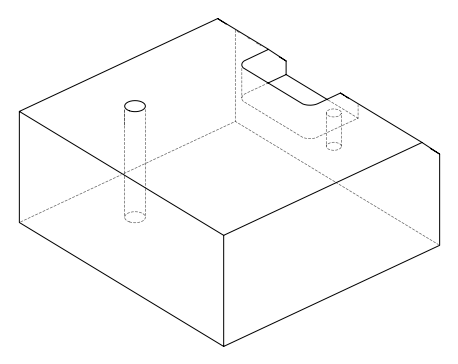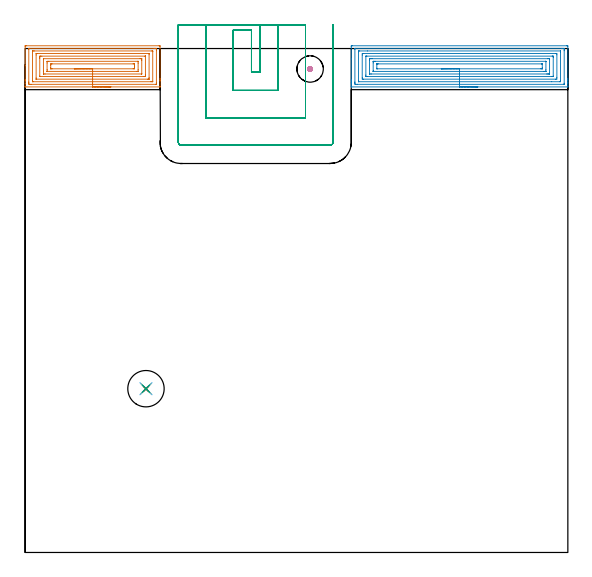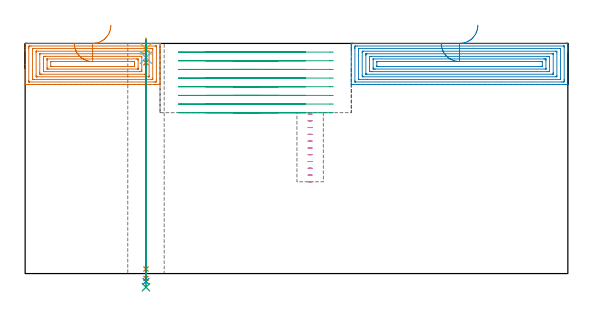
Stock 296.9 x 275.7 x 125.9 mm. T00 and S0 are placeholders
(PLAN: 9 operations, 7 tool changes, 27.7 min)
(1 AREA_MILL | FG_CHAMFER_SURFACE | UGT0205_001 | 5.15 min | 20767 mm3)
(2 AREA_MILL_1 | FG_CHAMFER_SURFACE_1 | UGT0205_001 | 8.01 min | 32105 mm3)
(3 MILL_SLOT | SLOT_PARTIAL_RECTANGULAR | UGT0201_094 | Follow Part, ap 5, ae 75% | 12.27 min | 243023 mm3)
(4 MILL_BLIND_HOLE_FROM_SOLID_MATERIAL | STEP1POCKET | NXT0201_011 | Spiral | 0.51 min | 6179 mm3)
(5 SPOT_DRILL | STEP1HOLE | NXT0321_9005460120000 | 0.05 min | 153 mm3)
(6 DRILL_BLIND_HOLE_INTO_CENTER | STEP1HOLE | NXT0301_023 | 0.04 min | 124 mm3)
(7 GUN_DRILL_THROUGH_HOLE | STEP1HOLE | UGT0307_001 | 0.56 min | 2310 mm3)
(8 SPADE_DRILL_TO_ENLARGE_THROUGH_HOLE | STEP1HOLE | UGT0306_003 | 0.53 min | 12795 mm3)
(9 DRILL_TO_ENLARGE_THROUGH_HOLE | STEP1HOLE | UGT0301_265 | 0.54 min | 23701 mm3)
(TOOL UGT0205_001 | Chamfer Mill 20 x 3 x 45 deg. | D20 FL50 Z2)
(TOOL UGT0201_094 | End mill 20 mm | D20 FL38 Z4)
(TOOL NXT0201_011 | ENDMILL 12mm [2P460-1200-NA 1630] | D12 FL38 Z6)
(TOOL NXT0321_9005460120000 | NC Spot Drill, 142deg, 12mm, Carbide, Uncoated | D12 PA142 FL30 Z2)
(TOOL NXT0301_023 | Carbide Drill 5.2mm [860.1-0520-016A1-MM 2214] | D5.2 PA140 FL28 Z2)
(TOOL UGT0307_001 | Gun Drill 5 mm | D5 PA130 FL24 Z1)
(TOOL UGT0306_003 | Spade Drill 12.5mm | D12.5 PA132 FL10 Z2)
(TOOL UGT0301_265 | Twist Drill 19.9 mm | D19.9 PA118 FL140 Z2)
(OP 1 AREA_MILL)
G17 G21 G94 G90
T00 M6
G54
G17 G0 G90 X46.9 Y254.7 S1061 M3
G43 Z135.9 H0
G94 G1 X46.862 Z135.028 F250.
X46.748 Z134.163
X46.559 Z133.312
X46.297 Z132.48
X45.963 Z131.674
X45.56 Z130.9
X45.091 Z130.164
X44.56 Z129.472
X43.971 Z128.829
X43.328 Z128.239
X42.636 Z127.708
X41.9 Z127.24
X41.126 Z126.837
X40.32 Z126.503
X39.488 Z126.241
X38.636 Z126.052
X37.772 Z125.938
X36.9 Z125.9
X0.087
X0.01 Y254.704 Z125.889
X0.006 Y254.723 Z125.87
X0. Y254.922 Z125.676
Y256.703 Z123.896
Y257.94 Z122.657
Y258.114 Z122.484
Y258.83 Z121.763
Y266.259 Z114.337
Y276.63 Z103.967
X0.002 Y277.159 Z103.437
X0.007 Y277.191 Z103.405
X0.53 Y277.2 Z103.4
X73.27
X73.592 Y277.196 Z103.401
X73.79 Y277.191 Z103.405
X73.8 Y276.988 Z103.609
Y259.362 Z121.232
Y258.83 Z121.763
Y258.114 Z122.484
Y257.94 Z122.657
Y254.923 Z125.676
Y254.699 Z125.893
X73.797 Y254.698 Z125.894
X73.714 Y254.7 Z125.9
X36.9
Y256.114 Z124.486
X3.191
X2.346 Y256.118 Z124.482
X2.304 Y256.121 Z124.479
X2.01 Y256.161 Z124.439
X2.003 Y256.462 Z124.138
X2.001 Y257.051 Z123.549
X2. Y257.356 Z123.244
X2.001 Y275.154 Z105.446
X2.008 Y275.74 Z104.86
X2.01 Y275.771 Z104.829
X2.121 Y275.779 Z104.821
X2.212 Y275.784 Z104.816
X2.258 Y275.786 Z104.814
X2.304
X70.609
X71.454 Y275.782 Z104.818
X71.496 Y275.779 Z104.821
X71.79 Y275.74 Z104.86
X71.797 Y275.438 Z105.162
X71.799 Y274.85 Z105.75
X71.8 Y274.544 Z106.056
X71.799 Y256.746 Z123.854
X71.792 Y256.161 Z124.439
X71.79 Y256.129 Z124.471
X71.68 Y256.121 Z124.479
X71.588 Y256.116 Z124.484
X71.542 Y256.115 Z124.485
X71.496 Y256.114 Z124.486
X36.9
Y257.528 Z123.072
X4.489 Y257.529 Z123.071
X4.078 Y257.531 Z123.069
X4.021 Y257.533 Z123.067
X4.012 Y257.534 Z123.066
X4.007 Y257.6 Z123.
X4.002 Y257.705 Z122.895
X4. Y258.019 Z122.581
X4.001 Y274.117 Z106.483
X4.006 Y274.274 Z106.326
X4.011 Y274.366 Z106.234
X4.028 Y274.368 Z106.232
X4.078 Y274.369 Z106.231
X4.555 Y274.371 Z106.229
X4.965 Y274.372 Z106.228
X69.311 Y274.371 Z106.229
X69.722 Y274.369 Z106.231
X69.779 Y274.367 Z106.233
X69.788 Y274.366 Z106.234
X69.793 Y274.3 Z106.3
X69.798 Y274.196 Z106.404
X69.8 Y274.038 Z106.562
Y273.96 Z106.64
X69.799 Y257.783 Z122.817
X69.794 Y257.626 Z122.974
X69.789 Y257.534 Z123.066
X69.772 Y257.532 Z123.068
X69.722 Y257.531 Z123.069
X69.245 Y257.529 Z123.071
X68.834 Y257.528 Z123.072
X36.9
Y258.943 Z121.657
X6.301
X6.137 Y258.944 Z121.656
X6.056 Y258.946 Z121.654
X6.018 Y258.949 Z121.651
X6.01 Y258.953 Z121.647
X6.008 Y258.968 Z121.632
X6. Y259.572 Z121.028
X6.001 Y272.18 Z108.42
X6.008 Y272.914 Z107.686
X6.021 Y272.951 Z107.649
X6.062 Y272.953 Z107.647
X6.158 Y272.955 Z107.645
X6.352 Y272.957 Z107.643
X6.74
X67.499
X67.663 Y272.956 Z107.644
X67.744 Y272.954 Z107.646
X67.782 Y272.951 Z107.649
X67.79 Y272.947 Z107.653
X67.792 Y272.933 Z107.667
X67.8 Y272.328 Z108.272
X67.799 Y259.72 Z120.88
X67.792 Y258.986 Z121.614
X67.779 Y258.949 Z121.651
X67.738 Y258.947 Z121.653
X67.642 Y258.945 Z121.655
X67.448 Y258.943 Z121.657
X67.06
X36.9
Y260.357 Z120.243
X8.261 Y260.358 Z120.242
X8.093 Y260.36 Z120.24
X8.033 Y260.363 Z120.237
X8.009 Y260.365 Z120.235
X8.007 Y260.377 Z120.223
X8.004 Y260.439 Z120.161
X8.001 Y260.61 Z119.99
X8. Y270.4 Z110.2
X8.002 Y270.913 Z109.687
X8.01 Y271.29 Z109.31
X8.018 Y271.536 Z109.064
X8.264 Y271.54 Z109.06
X8.514 Y271.542 Z109.058
X9.148 Y271.543 Z109.057
X65.539 Y271.542 Z109.058
X65.707 Y271.54 Z109.06
X65.767 Y271.537 Z109.063
X65.79 Y271.535 Z109.065
X65.793 Y271.523 Z109.077
X65.796 Y271.462 Z109.138
X65.799 Y271.29 Z109.31
Y261.5 Z119.1
X65.798 Y260.987 Z119.613
X65.79 Y260.61 Z119.99
X65.782 Y260.364 Z120.236
X65.536 Y260.36 Z120.24
X65.286 Y260.358 Z120.242
X64.652 Y260.357 Z120.243
X36.9
Y261.771 Z118.829
X10.905
X10.288 Y261.774 Z118.826
X10.012 Y261.777 Z118.823
X10.008 Y261.78 Z118.82
X10.002 Y261.787 Z118.813
X10. Y263.28 Z117.32
X10.001 Y269.798 Z110.802
X10.008 Y270.087 Z110.513
X10.01 Y270.121 Z110.479
X10.02 Y270.123 Z110.477
X10.057 Y270.126 Z110.474
X10.134 Y270.128 Z110.472
X62.895 Y270.129 Z110.471
X63.512 Y270.126 Z110.474
X63.788 Y270.123 Z110.477
X63.792 Y270.12 Z110.48
X63.798 Y270.113 Z110.487
X63.8 Y269.51 Z111.09
Y269.221 Z111.379
X63.799 Y262.103 Z118.497
X63.792 Y261.813 Z118.787
X63.79 Y261.779 Z118.821
X63.78 Y261.777 Z118.823
X63.743 Y261.774 Z118.826
X63.666 Y261.772 Z118.828
X36.9 Y261.771 Z118.829
Y263.185 Z117.415
X12.156 Y263.186 Z117.414
X12.062 Y263.187 Z117.413
X12.032 Y263.189 Z117.411
X12.014 Y263.191 Z117.409
X12.009 Y263.219 Z117.381
X12.003 Y263.28 Z117.32
X12. Y263.342 Z117.258
Y264.17 Z116.43
Y267.792 Z112.808
X12.005 Y268.62 Z111.98
X12.007 Y268.675 Z111.925
X12.022 Y268.708 Z111.892
X12.949 Y268.715 Z111.885
X61.644 Y268.714 Z111.886
X61.738 Y268.713 Z111.887
X61.768 Y268.711 Z111.889
X61.786 Y268.709 Z111.891
X61.791 Y268.681 Z111.919
X61.797 Y268.62 Z111.98
X61.8 Y268.558 Z112.042
Y267.73 Z112.87
Y264.108 Z116.492
X61.795 Y263.28 Z117.32
X61.793 Y263.225 Z117.375
X61.778 Y263.192 Z117.408
X60.851 Y263.185 Z117.415
X36.9
Y264.6 Z116.
X14.723
X14.294 Y264.601 Z115.999
X14.068 Y264.604 Z115.996
X14.021 Y264.606 Z115.994
X14.01 Y264.61 Z115.99
X14.006 Y264.633 Z115.967
X14.003 Y264.685 Z115.915
X14. Y264.896 Z115.704
Y265.06 Z115.54
Y266.675 Z113.925
X14.01 Y267.287 Z113.313
X14.112 Y267.294 Z113.306
X14.268 Y267.297 Z113.303
X14.723 Y267.3 Z113.3
X59.077
X59.506 Y267.299 Z113.301
X59.732 Y267.296 Z113.304
X59.779 Y267.294 Z113.306
X59.79 Y267.29 Z113.31
X59.794 Y267.268 Z113.332
X59.797 Y267.215 Z113.385
X59.8 Y267.005 Z113.595
Y266.84 Z113.76
Y266.114 Z114.486
Y265.225 Z115.375
X59.79 Y264.613 Z115.987
X59.688 Y264.607 Z115.993
X59.532 Y264.603 Z115.997
X59.077 Y264.6 Z116.
X36.9
X36.028 Z116.039
X35.163 Z116.152
X34.312 Z116.341
X33.48 Z116.604
X32.674 Z116.937
X31.9 Z117.34
X31.164 Z117.809
X30.472 Z118.34
X29.829 Z118.929
X29.24 Z119.573
X28.708 Z120.265
X28.24 Z121.
X27.837 Z121.774
X27.503 Z122.58
X27.241 Z123.412
X27.052 Z124.264
X26.938 Z125.129
X26.9 Z126.
G0 Z135.9
M5
M2
(OP 2 AREA_MILL_1)
G17 G21 G94 G90
T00 M6
G54
G17 G0 G90 X247.65 Y254.7 S1061 M3
G43 Z135.9 H0
G94 G1 X247.612 Z135.028 F250.
X247.498 Z134.163
X247.309 Z133.312
X247.047 Z132.48
X246.713 Z131.674
X246.31 Z130.9
X245.841 Z130.164
X245.31 Z129.472
X244.721 Z128.829
X244.078 Z128.239
X243.386 Z127.708
X242.65 Z127.24
X241.876 Z126.837
X241.07 Z126.503
X240.238 Z126.241
X239.386 Z126.052
X238.522 Z125.938
X237.65 Z125.9
X178.516
X178.41 Y254.703 Z125.889
X178.406 Y254.731 Z125.861
X178.4 Y254.997 Z125.602
Y255.734 Z124.865
Y256.587 Z124.012
Y257.05 Z123.546
Y257.282 Z123.315
Y257.94 Z122.657
Y258.172 Z122.425
Y258.83 Z121.764
Y269.955 Z110.642
Y276.63 Z103.967
X178.402 Y276.961 Z103.636
X178.41 Y277.191 Z103.405
X178.64 Y277.199 Z103.399
X178.96 Y277.2 Z103.4
X296.34
X296.662 Y277.197 Z103.402
X296.89 Y277.191 Z103.405
X296.9 Y276.959 Z103.638
Y259.391 Z121.204
Y258.83 Z121.764
Y258.172 Z122.425
Y257.94 Z122.657
Y257.282 Z123.315
Y257.05 Z123.546
Y256.587 Z124.012
Y255.734 Z124.865
Y254.997 Z125.601
Y254.732 Z125.859
Y254.698 Z125.892
X296.784 Y254.7 Z125.9
X237.65
Y256.114 Z124.486
X181.628
X180.782 Y256.118 Z124.482
X180.739 Y256.121 Z124.479
X180.41 Y256.161 Z124.439
X180.403 Y256.497 Z124.103
X180.401 Y257.05 Z123.55
X180.4 Y257.39 Z123.21
X180.401 Y275.188 Z105.412
X180.408 Y275.74 Z104.86
X180.41 Y275.775 Z104.825
X180.554 Y275.782 Z104.818
X180.646 Y275.785 Z104.815
X180.693 Y275.786 Z104.814
X180.739
X293.672
X294.518 Y275.782 Z104.818
X294.561 Y275.779 Z104.821
X294.89 Y275.74 Z104.86
X294.897 Y275.404 Z105.196
X294.899 Y274.85 Z105.75
X294.9 Y274.51 Z106.09
X294.899 Y256.712 Z123.888
X294.892 Y256.161 Z124.439
X294.89 Y256.125 Z124.475
X294.746 Y256.118 Z124.482
X294.654 Y256.115 Z124.485
X294.607 Y256.114 Z124.486
X294.561
X237.65
Y257.528 Z123.072
X182.517 Y257.529 Z123.071
X182.459 Y257.53 Z123.07
X182.424 Y257.532 Z123.068
X182.412 Y257.534 Z123.066
X182.408 Y257.588 Z123.012
X182.402 Y257.823 Z122.777
X182.4 Y257.94 Z122.66
Y258.058 Z122.542
Y273.96 Z106.64
X182.401 Y274.076 Z106.524
X182.409 Y274.194 Z106.406
X182.424 Y274.365 Z106.235
X182.517 Y274.367 Z106.233
X182.996 Y274.371 Z106.229
X187.274 Y274.372 Z106.228
X292.783 Y274.371 Z106.229
X292.841 Y274.37 Z106.23
X292.876 Y274.368 Z106.232
X292.888 Y274.366 Z106.234
X292.892 Y274.312 Z106.288
X292.898 Y274.077 Z106.523
X292.9 Y273.96 Z106.64
Y273.842 Z106.758
Y257.94 Z122.66
X292.899 Y257.824 Z122.776
X292.891 Y257.706 Z122.894
X292.876 Y257.535 Z123.065
X292.783 Y257.533 Z123.067
X292.304 Y257.529 Z123.071
X288.055 Y257.528 Z123.072
X237.65
Y258.943 Z121.657
X185.073
X184.416 Y258.95 Z121.65
X184.4 Y259.616 Z120.984
Y272.18 Z108.42
X184.415 Y272.95 Z107.65
X185.185 Y272.957 Z107.643
X290.227
X290.884 Y272.95 Z107.65
X290.9 Y272.284 Z108.316
Y259.72 Z120.88
X290.885 Y258.95 Z121.65
X290.115 Y258.943 Z121.657
X237.65
Y260.357 Z120.243
X186.964
X186.71 Y260.358 Z120.242
X186.542 Y260.361 Z120.239
X186.416 Y260.364 Z120.236
X186.41 Y260.423 Z120.177
X186.405 Y260.61 Z119.99
X186.4 Y261.174 Z119.426
X186.401 Y271.29 Z109.31
X186.402 Y271.431 Z109.169
X186.406 Y271.501 Z109.099
X186.409 Y271.53 Z109.07
X186.458 Y271.536 Z109.064
X186.713 Y271.541 Z109.059
X186.964 Y271.542 Z109.058
X288.336 Y271.543 Z109.057
X288.59 Y271.542 Z109.058
X288.758 Y271.539 Z109.061
X288.884 Y271.536 Z109.064
X288.89 Y271.477 Z109.123
X288.895 Y271.29 Z109.31
X288.9 Y270.726 Z109.874
X288.899 Y260.61 Z119.99
X288.898 Y260.469 Z120.131
X288.894 Y260.399 Z120.201
X288.891 Y260.37 Z120.23
X288.842 Y260.364 Z120.236
X288.587 Y260.359 Z120.241
X288.336 Y260.358 Z120.242
X237.65 Y260.357 Z120.243
Y261.771 Z118.829
X189.361
X188.742 Y261.772 Z118.828
X188.468 Y261.774 Z118.826
X188.422 Y261.778 Z118.822
X188.409 Y261.782 Z118.818
X188.406 Y261.789 Z118.811
X188.401 Y261.841 Z118.759
X188.4 Y269.51 Z111.09
Y269.852 Z110.748
X188.402 Y269.966 Z110.634
X188.406 Y270.057 Z110.543
X188.41 Y270.114 Z110.486
X188.435 Y270.122 Z110.478
X188.742 Y270.126 Z110.474
X189.014 Y270.128 Z110.472
X189.631 Y270.129 Z110.471
X189.902
X285.939
X286.558 Y270.128 Z110.472
X286.832 Y270.126 Z110.474
X286.878 Y270.122 Z110.478
X286.891 Y270.118 Z110.482
X286.894 Y270.111 Z110.489
X286.899 Y270.059 Z110.541
X286.9 Y262.048 Z118.552
X286.898 Y261.934 Z118.666
X286.894 Y261.843 Z118.757
X286.89 Y261.786 Z118.814
X286.865 Y261.778 Z118.822
X286.558 Y261.774 Z118.826
X286.286 Y261.772 Z118.828
X285.669 Y261.771 Z118.829
X285.398
X237.65
Y263.185 Z117.415
X190.615 Y263.186 Z117.414
X190.52 Y263.187 Z117.413
X190.427 Y263.191 Z117.409
X190.41 Y263.193 Z117.407
X190.406 Y263.209 Z117.391
X190.402 Y263.24 Z117.36
X190.401 Y263.28 Z117.32
X190.4 Y263.401 Z117.199
Y267.85 Z112.75
X190.404 Y268.62 Z111.98
X190.407 Y268.68 Z111.92
X190.41 Y268.705 Z111.895
X190.432 Y268.709 Z111.891
X190.52 Y268.71 Z111.89
X191.315 Y268.715 Z111.885
X191.41
X284.685 Y268.714 Z111.886
X284.779 Y268.713 Z111.887
X284.873 Y268.709 Z111.891
X284.89 Y268.707 Z111.893
X284.894 Y268.692 Z111.908
X284.898 Y268.66 Z111.94
X284.899 Y268.62 Z111.98
X284.9 Y268.499 Z112.101
Y264.05 Z116.55
X284.896 Y263.28 Z117.32
X284.893 Y263.22 Z117.38
X284.89 Y263.195 Z117.405
X284.868 Y263.192 Z117.408
X284.779 Y263.19 Z117.41
X283.985 Y263.185 Z117.415
X283.89
X237.65
Y264.6 Z116.
X192.759
X192.497 Y264.602 Z115.998
X192.45 Y264.605 Z115.995
X192.41 Y264.609 Z115.991
X192.407 Y264.674 Z115.926
X192.4 Y264.959 Z115.642
X192.401 Y266.84 Z113.76
X192.407 Y267.234 Z113.366
X192.41 Y267.282 Z113.318
X192.419 Y267.294 Z113.306
X192.453 Y267.296 Z113.304
X192.575 Y267.299 Z113.301
X192.728 Y267.3 Z113.3
X193.188 Y267.301 Z113.299
X282.541 Y267.3 Z113.3
X282.803 Y267.298 Z113.302
X282.85 Y267.295 Z113.305
X282.89 Y267.291 Z113.309
X282.893 Y267.226 Z113.374
X282.899 Y266.942 Z113.658
Y265.06 Z115.54
X282.893 Y264.666 Z115.934
X282.89 Y264.618 Z115.982
X282.881 Y264.606 Z115.994
X282.847 Y264.604 Z115.996
X282.725 Y264.601 Z115.999
X282.572 Y264.6 Z116.
X282.112
X237.65
X236.778 Z116.038
X235.913 Z116.152
X235.062 Z116.341
X234.23 Z116.604
X233.424 Z116.937
X232.65 Z117.34
X231.914 Z117.809
X231.222 Z118.34
X230.579 Z118.929
X229.99 Z119.573
X229.458 Z120.265
X228.99 Z121.
X228.587 Z121.774
X228.253 Z122.58
X227.991 Z123.412
X227.802 Z124.264
X227.688 Z125.129
X227.65 Z126.
G0 Z135.9
M5
M2
(OP 3 MILL_SLOT)
G17 G21 G94 G90
T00 M6
G54
G17 G0 G90 X128.4 Y288.7 S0 M3
G43 Z135.9 H0
Z121.162
G94 G1 Y285.7 F250.
Y262.8 F500.
X123.8
Y285.7
X113.8
Y252.8
X138.4
Y285.7
Y288.7 F250.
X98.8
Y285.7
Y237.8 F500.
X153.4
Y285.7
Y288.7 F250.
X83.8
Y285.7
Y224.4 F500.
G3 X85.4 Y222.8 R1.6
G1 X166.8
G3 X168.4 Y224.4 R1.6
G1 Y285.7
Y288.7 F250.
G0 X128.4 Z116.425
G1 Y285.7
Y262.8 F500.
X123.8
Y285.7
X113.8
Y252.8
X138.4
Y285.7
Y288.7 F250.
X98.8
Y285.7
Y237.8 F500.
X153.4
Y285.7
Y288.7 F250.
X83.8
Y285.7
Y224.4 F500.
G3 X85.4 Y222.8 R1.6
G1 X166.8
G3 X168.4 Y224.4 R1.6
G1 Y285.7
Y288.7 F250.
G0 X128.4 Z111.687
G1 Y285.7
Y262.8 F500.
X123.8
Y285.7
X113.8
Y252.8
X138.4
Y285.7
Y288.7 F250.
X98.8
Y285.7
Y237.8 F500.
X153.4
Y285.7
Y288.7 F250.
X83.8
Y285.7
Y224.4 F500.
G3 X85.4 Y222.8 R1.6
G1 X166.8
G3 X168.4 Y224.4 R1.6
G1 Y285.7
Y288.7 F250.
G0 X128.4 Z106.95
G1 Y285.7
Y262.8 F500.
X123.8
Y285.7
X113.8
Y252.8
X138.4
Y285.7
Y288.7 F250.
X98.8
Y285.7
Y237.8 F500.
X153.4
Y285.7
Y288.7 F250.
X83.8
Y285.7
Y224.4 F500.
G3 X85.4 Y222.8 R1.6
G1 X166.8
G3 X168.4 Y224.4 R1.6
G1 Y285.7
Y288.7 F250.
G0 X128.4 Z102.212
G1 Y285.7
Y262.8 F500.
X123.8
Y285.7
X113.8
Y252.8
X138.4
Y285.7
Y288.7 F250.
X98.8
Y285.7
Y237.8 F500.
X153.4
Y285.7
Y288.7 F250.
X83.8
Y285.7
Y224.4 F500.
G3 X85.4 Y222.8 R1.6
G1 X166.8
G3 X168.4 Y224.4 R1.6
G1 Y285.7
Y288.7 F250.
G0 X128.4 Z97.475
G1 Y285.7
Y262.8 F500.
X123.8
Y285.7
X113.8
Y252.8
X138.4
Y285.7
Y288.7 F250.
X98.8
Y285.7
Y237.8 F500.
X153.4
Y285.7
Y288.7 F250.
X83.8
Y285.7
Y224.4 F500.
G3 X85.4 Y222.8 R1.6
G1 X166.8
G3 X168.4 Y224.4 R1.6
G1 Y285.7
Y288.7 F250.
G0 X128.4 Z92.737
G1 Y285.7
Y262.8 F500.
X123.8
Y285.7
X113.8
Y252.8
X138.4
Y285.7
Y288.7 F250.
X98.8
Y285.7
Y237.8 F500.
X153.4
Y285.7
Y288.7 F250.
X83.8
Y285.7
Y224.4 F500.
G3 X85.4 Y222.8 R1.6
G1 X166.8
G3 X168.4 Y224.4 R1.6
G1 Y285.7
Y288.7 F250.
G0 X128.4 Z88.
G1 Y285.7
Y262.8 F500.
X123.8
Y285.7
X113.8
Y252.8
X138.4
Y285.7
Y288.7 F250.
X98.8
Y285.7
Y237.8 F500.
X153.4
Y285.7
Y288.7 F250.
X83.8
Y285.7
Y224.4 F500.
G3 X85.4 Y222.8 R1.6
G1 X166.8
G3 X168.4 Y224.4 R1.6
G1 Y285.7
Y288.7 F250.
G0 Z135.9
M5
M2
(OP 4 MILL_BLIND_HOLE_FROM_SOLID_MATERIAL)
G17 G21 G94 G90
T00 M6
G54
G17 G0 G90 X155.9 Y264.5 S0 M3
G43 Z135.9 H1
Z87.291
G94 G3 X156.5 Y265.1 R0.6 F250.
X155.9 Y265.7 R0.6
X154.7 Y264.5 R1.2
X155.9 Y265.7 R-1.2
X155.3 Y265.1 R0.6
X155.9 Y264.5 R0.6
G0 Z83.582
G3 X156.5 Y265.1 R0.6
X155.9 Y265.7 R0.6
X154.7 Y264.5 R1.2
X155.9 Y265.7 R-1.2
X155.3 Y265.1 R0.6
X155.9 Y264.5 R0.6
G0 Z79.873
G3 X156.5 Y265.1 R0.6
X155.9 Y265.7 R0.6
X154.7 Y264.5 R1.2
X155.9 Y265.7 R-1.2
X155.3 Y265.1 R0.6
X155.9 Y264.5 R0.6
G0 Z76.164
G3 X156.5 Y265.1 R0.6
X155.9 Y265.7 R0.6
X154.7 Y264.5 R1.2
X155.9 Y265.7 R-1.2
X155.3 Y265.1 R0.6
X155.9 Y264.5 R0.6
G0 Z72.455
G3 X156.5 Y265.1 R0.6
X155.9 Y265.7 R0.6
X154.7 Y264.5 R1.2
X155.9 Y265.7 R-1.2
X155.3 Y265.1 R0.6
X155.9 Y264.5 R0.6
G0 Z68.745
G3 X156.5 Y265.1 R0.6
X155.9 Y265.7 R0.6
X154.7 Y264.5 R1.2
X155.9 Y265.7 R-1.2
X155.3 Y265.1 R0.6
X155.9 Y264.5 R0.6
G0 Z65.036
G3 X156.5 Y265.1 R0.6
X155.9 Y265.7 R0.6
X154.7 Y264.5 R1.2
X155.9 Y265.7 R-1.2
X155.3 Y265.1 R0.6
X155.9 Y264.5 R0.6
G0 Z61.327
G3 X156.5 Y265.1 R0.6
X155.9 Y265.7 R0.6
X154.7 Y264.5 R1.2
X155.9 Y265.7 R-1.2
X155.3 Y265.1 R0.6
X155.9 Y264.5 R0.6
G0 Z57.618
G3 X156.5 Y265.1 R0.6
X155.9 Y265.7 R0.6
X154.7 Y264.5 R1.2
X155.9 Y265.7 R-1.2
X155.3 Y265.1 R0.6
X155.9 Y264.5 R0.6
G0 Z53.909
G3 X156.5 Y265.1 R0.6
X155.9 Y265.7 R0.6
X154.7 Y264.5 R1.2
X155.9 Y265.7 R-1.2
X155.3 Y265.1 R0.6
X155.9 Y264.5 R0.6
G0 Z50.2
G3 X156.5 Y265.1 R0.6
X155.9 Y265.7 R0.6
X154.7 Y264.5 R1.2
X155.9 Y265.7 R-1.2
X155.3 Y265.1 R0.6
X155.9 Y264.5 R0.6
G0 Z135.9
M5
M2
(OP 5 SPOT_DRILL)
G17 G21 G94 G90
T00 M6
G54
G17 G0 G90 X66.1 Y89.6 S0 M3
G43 Z135.9 H0
G94 G81 G98 Z122.9 F250. R128.9
G80
M5
M2
(OP 6 DRILL_BLIND_HOLE_INTO_CENTER)
G17 G21 G94 G90
T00 M6
G54
G17 G0 G90 X66.1 Y89.6 S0 M3
G43 Z135.9 H1
G94 G81 G98 Z118.1 F250. R127.9
G80
M5
M2
(OP 7 GUN_DRILL_THROUGH_HOLE)
G17 G21 G94 G90
T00 M6
G54
G17 G0 G90 X66.1 Y89.6 M8
G43 Z135.9 H0
Z123.786
S716 M3
G94 G1 Z115.344 F125. M26
G4 X.084
Z2.5 F250.
G4 X.084
Z-2.666 F125.
G4 X.084
M5
M9
G0 Z123.786
Z135.9
M2
(OP 8 SPADE_DRILL_TO_ENLARGE_THROUGH_HOLE)
G17 G21 G94 G90
T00 M6
G54
G17 G0 G90 X66.1 Y89.6 S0 M3
G43 Z135.9 H0
G94 G73 G98 Z-4.283 F250. Q11.835 R127.9
G80
M5
M2
(OP 9 DRILL_TO_ENLARGE_THROUGH_HOLE)
G17 G21 G94 G90
T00 M6
G54
G17 G0 G90 X66.1 Y89.6 S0 M3
G43 Z135.9 H0
G94 G73 G98 Z-7.479 F250. Q19.054 R127.9
G80
M5
M2
